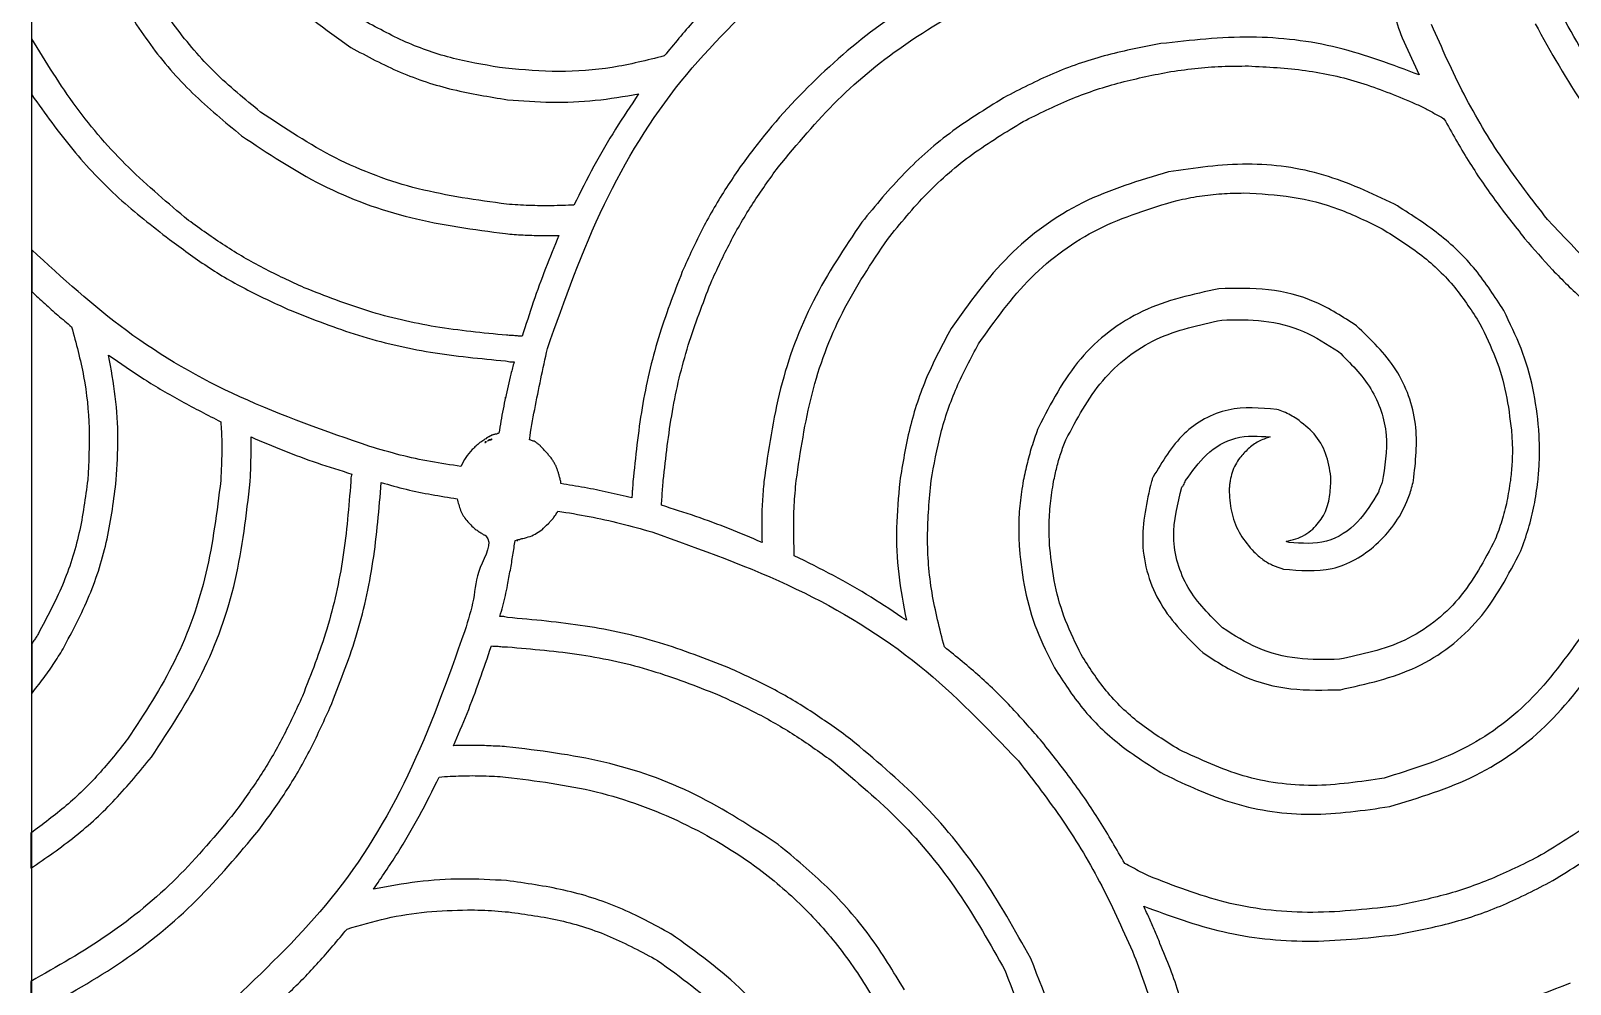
# Model space of a CAD drawing. Extents: x 0 to 371, y 0 to 260.
# Drawn here: x 0 to 42.89, y 180.76 to 207.31 of the extents above; entities that cross this region are included whole.
import ezdxf

# ---------------------------------------------------------------- set-up
doc = ezdxf.new("R2010")
doc.units = 0
doc.layers.add('Layer_1', color=7, linetype='CONTINUOUS')

msp = doc.modelspace()

# ---------------------------------------------------------------- linework, layer by layer
at = {"layer": 'Layer_1', "color": 7}
for points in [[(0.02646, 259.95312), (370.443122, 259.95312), (370.443122, 0.661457), (0.02646, 0.661457)], [(33.921959, 206.334899)], [(33.79897, 202.798679)], [(12.7, 195.870938)], [(12.832292, 195.950519)], [(12.858646, 195.950519)], [(14.684375, 193.939789)], [(13.54646, 193.119168), (13.573331, 193.119168), (13.54646, 193.119168)], [(12.832292, 190.182396)], [(12.303125, 186.57073)], [(12.170316, 182.833491)]]:
    msp.add_lwpolyline(points, close=True, dxfattribs=at)
for points in [[(0.026355, 207.089374), (0.026355, 205.528229)], [(38.205936, 207.115729), (38.681876, 206.083751)], [(0.026355, 201.21583), (0.026355, 200.051561)], [(13.229167, 197.087918), (13.229167, 197.114789)], [(12.805937, 196.029584), (12.779581, 196.029584)], [(12.858646, 196.056456), (12.832292, 196.056456)], [(13.91698, 195.924164), (13.890625, 195.924164)], [(14.2875, 195.659581), (14.207918, 195.738646)], [(14.763956, 194.706668), (14.763956, 194.759894)], [(36.221561, 194.759894), (36.221561, 194.892186)], [(14.2875, 193.463333), (14.367081, 193.542914), (14.419791, 193.595624)], [(14.472502, 193.648334), (14.552083, 193.727916)], [(13.49375, 193.119168), (13.520105, 193.119168)], [(0.026355, 190.235622), (0.026355, 188.859479)], [(0, 184.970311), (0, 183.991043)], [(0, 180.842914), (0, 179.916872)]]:
    msp.add_lwpolyline(points, dxfattribs=at)
for points, knots in [([(6.40271, 205.052289), (5.964186, 205.409718), (5.093581, 206.119325), (4.000645, 207.406825), (3.133374, 208.743905), (2.487956, 210.110022), (2.025246, 211.460081), (1.839178, 212.3917), (1.746147, 212.857497)], [0, 0, 0, 0, 1.694147, 3.363403, 5.041207, 6.462387, 7.886199, 9.309933, 9.309933, 9.309933, 9.309933]), ([(4.550627, 212.910207), (4.792696, 212.093089), (5.275035, 210.464926), (6.815051, 208.34825), (8.209763, 207.354518), (8.916252, 206.851146)], [0, 0, 0, 0, 2.544261, 5.069616, 7.661989, 7.661989, 7.661989, 7.661989]), ([(20.293335, 209.338332), (19.978435, 209.063965), (19.343839, 208.511051), (18.459649, 207.599171), (17.91881, 206.942388), (17.647501, 206.612918)], [0, 0, 0, 0, 1.252638, 2.524357, 3.804463, 3.804463, 3.804463, 3.804463]), ([(37.491251, 209.338332), (37.563225, 209.086991), (37.706105, 208.58803), (37.947873, 207.847964), (38.119709, 207.360392), (38.205936, 207.115729)], [0, 0, 0, 0, 0.784274, 1.556934, 2.335171, 2.335171, 2.335171, 2.335171]), ([(26.24646, 209.047394), (25.459278, 208.609636), (23.89656, 207.740597), (21.850563, 206.021624), (20.372736, 204.390415), (19.367882, 202.959644), (18.699594, 201.819479), (18.334385, 201.013374), (18.150313, 200.607082)], [0, 0, 0, 0, 2.696805, 5.353711, 7.973324, 9.277491, 10.593554, 11.930938, 11.930938, 11.930938, 11.930938]), ([(14.393437, 198.464061), (14.875208, 199.822876), (15.807848, 202.453345), (17.949269, 205.966937), (19.846921, 207.790187), (20.769791, 208.676874)], [0, 0, 0, 0, 4.320331, 8.363529, 12.191412, 12.191412, 12.191412, 12.191412]), ([(2.354895, 208.438646), (2.666195, 207.926095), (3.287664, 206.902853), (4.480951, 205.54054), (5.407551, 204.775549), (5.873543, 204.39083)], [0, 0, 0, 0, 1.796822, 3.58712, 5.398348, 5.398348, 5.398348, 5.398348]), ([(20.822501, 203.517499), (21.355009, 204.157663), (22.428859, 205.448613), (24.410597, 207.05638), (25.896015, 207.887975), (26.643335, 208.306354)], [0, 0, 0, 0, 2.494016, 5.029417, 7.596492, 7.596492, 7.596492, 7.596492]), ([(13.229167, 206.269269), (12.770271, 206.341805), (11.850078, 206.487258), (10.516956, 206.929387), (9.69623, 207.371577), (9.286771, 207.592186)], [0, 0, 0, 0, 1.392508, 2.792299, 4.185934, 4.185934, 4.185934, 4.185934]), ([(47.386771, 202.035936), (46.747282, 202.573061), (45.460887, 203.65354), (43.847366, 205.628963), (43.016096, 207.111142), (42.597916, 207.856769)], [0, 0, 0, 0, 2.50184, 5.032695, 7.594725, 7.594725, 7.594725, 7.594725]), ([(42.253751, 202.062291), (41.828339, 202.613134), (40.974187, 203.719129), (39.888724, 205.537855), (39.315387, 206.832754), (39.026041, 207.486249)], [0, 0, 0, 0, 2.086879, 4.19008, 6.332929, 6.332929, 6.332929, 6.332929]), ([(41.910103, 207.512604), (42.349082, 206.725062), (43.220477, 205.161757), (44.91871, 203.089923), (46.268599, 201.960316), (46.937186, 201.400832)], [0, 0, 0, 0, 2.701851, 5.363294, 7.97507, 7.97507, 7.97507, 7.97507]), ([(4.39198, 202.035936), (3.825114, 202.511264), (2.685687, 203.466699), (1.209386, 205.168181), (0.421949, 206.446946), (0.026355, 207.089374)], [0, 0, 0, 0, 2.217335, 4.456952, 6.718004, 6.718004, 6.718004, 6.718004]), ([(8.916252, 206.851146), (9.369416, 206.607584), (10.276678, 206.11996), (11.754496, 205.639438), (12.772577, 205.477132), (13.281877, 205.395938)], [0, 0, 0, 0, 1.541296, 3.085767, 4.63181, 4.63181, 4.63181, 4.63181]), ([(31.485416, 206.957082), (30.987056, 206.861974), (29.992797, 206.672228), (28.548267, 206.190174), (27.648889, 205.731249), (27.199373, 205.501874)], [0, 0, 0, 0, 1.521205, 3.0349, 4.547437, 4.547437, 4.547437, 4.547437]), ([(38.681876, 206.083751), (37.935658, 206.366495), (36.428124, 206.937703), (33.966386, 207.2316), (32.321516, 207.049596), (31.485416, 206.957082)], [0, 0, 0, 0, 2.38824, 4.824799, 7.343695, 7.343695, 7.343695, 7.343695]), ([(17.647501, 206.612918), (17.166407, 206.492921), (16.204508, 206.253001), (14.712715, 206.142413), (13.72415, 206.226943), (13.229167, 206.269269)], [0, 0, 0, 0, 1.485753, 2.970611, 4.459685, 4.459685, 4.459685, 4.459685]), ([(31.670418, 206.163332), (31.922665, 206.200138), (32.423398, 206.273199), (33.175571, 206.330974), (33.674326, 206.333597), (33.921959, 206.334899)], [0, 0, 0, 0, 0.764628, 1.517857, 2.260617, 2.260617, 2.260617, 2.260617]), ([(33.921959, 206.334899), (34.455537, 206.307024), (35.51156, 206.251857), (37.058056, 205.912544), (38.019235, 205.514615), (38.496875, 205.316872)], [0, 0, 0, 0, 1.601448, 3.169478, 4.718378, 4.718378, 4.718378, 4.718378]), ([(27.648958, 204.787705), (28.076343, 205.00081), (28.92702, 205.424978), (30.279701, 205.883129), (31.206856, 206.069933), (31.670418, 206.163332)], [0, 0, 0, 0, 1.431634, 2.849563, 4.267399, 4.267399, 4.267399, 4.267399]), ([(0.026355, 205.528229), (0.395499, 205.013149), (1.127815, 203.991323), (2.412256, 202.631203), (3.384018, 201.877919), (3.862813, 201.506769)], [0, 0, 0, 0, 1.900059, 3.769371, 5.584951, 5.584951, 5.584951, 5.584951]), ([(13.281877, 205.395938), (13.689207, 205.364202), (14.503587, 205.300753), (15.729155, 205.353132), (16.532598, 205.487544), (16.933333, 205.554584)], [0, 0, 0, 0, 1.225052, 2.449256, 3.667467, 3.667467, 3.667467, 3.667467]), ([(16.933333, 205.554584), (16.715622, 205.230487), (16.275866, 204.575843), (15.672929, 203.543161), (15.314798, 202.822875), (15.13396, 202.459166)], [0, 0, 0, 0, 1.171139, 2.365585, 3.583923, 3.583923, 3.583923, 3.583923]), ([(27.199373, 205.501874), (26.686777, 205.19053), (25.663398, 204.568942), (24.300923, 203.375473), (23.535806, 202.448745), (23.151041, 201.982709)], [0, 0, 0, 0, 1.797007, 3.587655, 5.399073, 5.399073, 5.399073, 5.399073]), ([(13.255521, 202.485521), (12.429928, 202.599079), (10.790388, 202.824594), (8.447799, 203.689312), (7.083193, 204.598772), (6.40271, 205.052289)], [0, 0, 0, 0, 2.496057, 4.956901, 7.404649, 7.404649, 7.404649, 7.404649]), ([(38.496875, 205.316872), (38.598521, 205.271543), (38.798621, 205.182308), (39.085909, 205.024313), (39.275175, 204.919432), (39.370206, 204.866771)], [0, 0, 0, 0, 0.333736, 0.656986, 0.982968, 0.982968, 0.982968, 0.982968]), ([(23.86521, 201.506769), (24.223128, 201.944534), (24.93374, 202.813675), (26.214871, 203.91862), (27.170132, 204.497527), (27.648958, 204.787705)], [0, 0, 0, 0, 1.694336, 3.363942, 5.041931, 5.041931, 5.041931, 5.041931]), ([(39.370206, 204.866771), (39.590421, 204.475412), (40.030175, 203.693893), (40.787156, 202.582972), (41.342165, 201.882648), (41.619164, 201.533124)], [0, 0, 0, 0, 1.34675, 2.689374, 4.027112, 4.027112, 4.027112, 4.027112]), ([(5.873543, 204.39083), (6.602026, 203.905377), (8.064567, 202.930753), (10.581405, 202.014813), (12.34221, 201.782458), (13.229167, 201.665416)], [0, 0, 0, 0, 2.620006, 5.260071, 7.939734, 7.939734, 7.939734, 7.939734]), ([(18.944063, 200.289789), (19.119947, 200.671684), (19.469841, 201.431404), (20.099024, 202.511691), (20.582212, 203.183439), (20.822501, 203.517499)], [0, 0, 0, 0, 1.260923, 2.508409, 3.742495, 3.742495, 3.742495, 3.742495]), ([(31.697289, 203.385207), (30.880172, 203.143138), (29.252008, 202.660799), (27.135333, 201.120783), (26.141601, 199.726071), (25.638228, 199.019582)], [0, 0, 0, 0, 2.544261, 5.069616, 7.661989, 7.661989, 7.661989, 7.661989]), ([(37.994063, 202.485521), (37.350188, 202.789282), (36.054539, 203.40053), (33.869907, 203.70202), (32.427401, 203.491673), (31.697289, 203.385207)], [0, 0, 0, 0, 2.12763, 4.281365, 6.488666, 6.488666, 6.488666, 6.488666]), ([(15.13396, 202.459166), (14.924627, 202.452151), (14.50799, 202.43819), (13.881055, 202.443155), (13.464799, 202.471347), (13.255521, 202.485521)], [0, 0, 0, 0, 0.628335, 1.250584, 1.879741, 1.879741, 1.879741, 1.879741]), ([(26.405623, 198.596352), (26.86266, 199.238565), (27.767369, 200.509833), (29.699407, 201.915486), (31.186968, 202.365276), (31.935002, 202.591457)], [0, 0, 0, 0, 2.355363, 4.662467, 6.996104, 6.996104, 6.996104, 6.996104]), ([(31.935002, 202.591457), (32.141604, 202.633447), (32.552773, 202.717013), (33.176453, 202.786241), (33.592066, 202.794545), (33.79897, 202.798679)], [0, 0, 0, 0, 0.632289, 1.258347, 1.878993, 1.878993, 1.878993, 1.878993]), ([(33.79897, 202.798679), (34.248808, 202.775189), (35.144096, 202.728438), (36.453344, 202.390668), (37.25178, 201.995168), (37.650414, 201.797707)], [0, 0, 0, 0, 1.349385, 2.685609, 4.017932, 4.017932, 4.017932, 4.017932]), ([(41.036771, 199.522394), (40.787982, 199.910739), (40.281538, 200.701264), (39.238306, 201.705201), (38.414067, 202.222117), (37.994063, 202.485521)], [0, 0, 0, 0, 1.380369, 2.809918, 4.295238, 4.295238, 4.295238, 4.295238]), ([(7.620207, 200.157497), (7.238271, 200.333387), (6.47844, 200.683305), (5.397942, 201.312422), (4.726082, 201.795641), (4.39198, 202.035936)], [0, 0, 0, 0, 1.261043, 2.508744, 3.74294, 3.74294, 3.74294, 3.74294]), ([(52.44021, 195.685936), (51.080049, 196.167866), (48.448573, 197.100247), (44.935074, 199.233611), (43.129397, 201.138523), (42.253751, 202.062291)], [0, 0, 0, 0, 4.324913, 8.367322, 12.173336, 12.173336, 12.173336, 12.173336]), ([(13.229167, 201.665416), (13.390415, 201.651174), (13.716399, 201.622382), (14.210972, 201.613097), (14.543508, 201.612836), (14.71073, 201.612705)], [0, 0, 0, 0, 0.485489, 0.981475, 1.48318, 1.48318, 1.48318, 1.48318]), ([(14.71073, 201.612705), (14.586009, 201.307193), (14.335856, 200.694423), (13.991348, 199.76072), (13.793049, 199.126068), (13.693738, 198.808225)], [0, 0, 0, 0, 0.989956, 1.985568, 2.984429, 2.984429, 2.984429, 2.984429]), ([(23.151041, 201.982709), (22.672317, 201.269254), (21.709141, 199.833807), (20.797107, 197.362827), (20.550004, 195.631396), (20.425626, 194.759894)], [0, 0, 0, 0, 2.571406, 5.173574, 7.810763, 7.810763, 7.810763, 7.810763]), ([(37.650414, 201.797707), (38.028208, 201.562337), (38.768569, 201.101083), (39.703931, 200.204808), (40.154586, 199.498043), (40.375313, 199.151874)], [0, 0, 0, 0, 1.333601, 2.613455, 3.8421, 3.8421, 3.8421, 3.8421]), ([(9.445418, 195.738646), (8.221888, 196.161267), (5.844715, 196.982368), (2.632584, 198.824939), (0.879288, 200.43337), (0.026355, 201.21583)], [0, 0, 0, 0, 3.879343, 7.537097, 11.002167, 11.002167, 11.002167, 11.002167]), ([(3.862813, 201.506769), (4.207823, 201.250303), (4.903511, 200.733157), (6.040409, 200.071653), (6.843928, 199.706691), (7.249687, 199.522394)], [0, 0, 0, 0, 1.288998, 2.599178, 3.935701, 3.935701, 3.935701, 3.935701]), ([(21.325313, 194.786249), (21.44445, 195.596124), (21.681077, 197.204674), (22.525659, 199.504295), (23.420121, 200.841412), (23.86521, 201.506769)], [0, 0, 0, 0, 2.452598, 4.871277, 7.266897, 7.266897, 7.266897, 7.266897]), ([(41.619164, 201.533124), (41.873681, 201.23792), (42.385905, 200.643813), (43.237952, 199.815036), (43.849954, 199.304033), (44.159061, 199.045938)], [0, 0, 0, 0, 1.168937, 2.352526, 3.560394, 3.560394, 3.560394, 3.560394]), ([(18.150313, 200.607082), (17.91474, 199.998854), (17.437029, 198.765445), (16.987612, 196.79741), (16.846327, 195.445428), (16.774687, 194.759894)], [0, 0, 0, 0, 1.954953, 3.964392, 6.031377, 6.031377, 6.031377, 6.031377]), ([(0.026355, 200.051561), (0.147599, 199.939182), (0.388181, 199.716191), (0.755654, 199.386008), (1.009684, 199.177529), (1.137915, 199.072293)], [0, 0, 0, 0, 0.495959, 0.984121, 1.481716, 1.481716, 1.481716, 1.481716]), ([(13.255521, 198.83458), (12.594137, 198.899228), (11.28837, 199.026863), (9.391619, 199.46436), (8.20433, 199.928935), (7.620207, 200.157497)], [0, 0, 0, 0, 1.992577, 3.933933, 5.813997, 5.813997, 5.813997, 5.813997]), ([(17.621146, 194.786249), (17.692863, 195.430371), (17.834577, 196.70317), (18.273247, 198.553217), (18.722655, 199.716621), (18.944063, 200.289789)], [0, 0, 0, 0, 1.943386, 3.84017, 5.682105, 5.682105, 5.682105, 5.682105]), ([(33.099271, 200.130626), (32.375028, 199.974183), (30.934478, 199.663011), (29.102994, 198.259915), (28.419208, 196.938452), (28.072188, 196.267813)], [0, 0, 0, 0, 2.205182, 4.386198, 6.633616, 6.633616, 6.633616, 6.633616]), ([(36.93573, 199.099164), (36.56197, 199.341168), (35.810093, 199.827999), (34.472321, 200.169578), (33.561174, 200.14373), (33.099271, 200.130626)], [0, 0, 0, 0, 1.329544, 2.674592, 4.057536, 4.057536, 4.057536, 4.057536]), ([(7.249687, 199.522394), (7.870974, 199.277921), (9.13275, 198.78142), (11.146128, 198.318395), (12.530103, 198.186512), (13.229167, 198.119896)], [0, 0, 0, 0, 2.001114, 4.064071, 6.169654, 6.169654, 6.169654, 6.169654]), ([(42.016039, 196.215102), (41.972283, 196.598969), (41.884949, 197.365138), (41.54754, 198.480609), (41.207506, 199.174156), (41.036771, 199.522394)], [0, 0, 0, 0, 1.157468, 2.310219, 3.472746, 3.472746, 3.472746, 3.472746]), ([(1.137915, 199.072293), (1.261433, 198.612741), (1.509799, 197.688693), (1.661501, 196.252521), (1.612158, 195.292393), (1.5875, 194.812604)], [0, 0, 0, 0, 1.42627, 2.867884, 4.307844, 4.307844, 4.307844, 4.307844]), ([(25.638228, 199.019582), (25.401833, 198.577128), (24.928741, 197.691654), (24.451739, 196.252064), (24.290306, 195.258165), (24.209375, 194.759894)], [0, 0, 0, 0, 1.503159, 3.008232, 4.52133, 4.52133, 4.52133, 4.52133]), ([(28.839583, 195.924164), (29.142552, 196.500257), (29.740463, 197.637178), (31.310921, 198.859664), (32.55534, 199.12491), (33.178853, 199.257811)], [0, 0, 0, 0, 1.939308, 3.827231, 5.723082, 5.723082, 5.723082, 5.723082]), ([(33.178853, 199.257811), (33.570714, 199.267244), (34.343374, 199.285843), (35.476512, 198.996708), (36.115477, 198.587684), (36.432918, 198.384479)], [0, 0, 0, 0, 1.173205, 2.313288, 3.43889, 3.43889, 3.43889, 3.43889]), ([(38.52323, 194.786249), (38.581549, 195.313349), (38.699307, 196.377675), (38.123776, 197.962436), (37.334451, 198.717666), (36.93573, 199.099164)], [0, 0, 0, 0, 1.577662, 3.185635, 4.827022, 4.827022, 4.827022, 4.827022]), ([(40.375313, 199.151874), (40.528531, 198.838936), (40.833398, 198.216261), (41.127057, 197.215124), (41.208134, 196.530712), (41.248644, 196.188747)], [0, 0, 0, 0, 1.044139, 2.077595, 3.109594, 3.109594, 3.109594, 3.109594]), ([(13.693738, 198.808225), (13.648005, 198.810245), (13.552875, 198.814448), (13.407255, 198.830129), (13.306672, 198.83308), (13.255521, 198.83458)], [0, 0, 0, 0, 0.137306, 0.285615, 0.439075, 0.439075, 0.439075, 0.439075]), ([(25.082706, 194.786249), (25.162368, 195.227804), (25.322355, 196.114604), (25.765145, 197.40024), (26.192189, 198.197757), (26.405623, 198.596352)], [0, 0, 0, 0, 1.344943, 2.701122, 4.056191, 4.056191, 4.056191, 4.056191]), ([(2.38125, 194.812604), (2.404149, 195.196254), (2.450209, 195.967922), (2.375475, 197.13057), (2.238089, 197.895814), (2.169377, 198.278543)], [0, 0, 0, 0, 1.152281, 2.317682, 3.483737, 3.483737, 3.483737, 3.483737]), ([(2.169377, 198.278543), (2.495305, 198.053575), (3.15395, 197.598954), (4.201075, 196.987759), (4.926059, 196.614628), (5.291667, 196.426459)], [0, 0, 0, 0, 1.187757, 2.400253, 3.633774, 3.633774, 3.633774, 3.633774]), ([(13.890625, 195.924164), (13.938194, 196.206705), (14.033571, 196.773214), (14.208859, 197.618553), (14.331853, 198.181961), (14.393437, 198.464061)], [0, 0, 0, 0, 0.859478, 1.723299, 2.589548, 2.589548, 2.589548, 2.589548]), ([(36.432918, 198.384479), (36.761431, 198.059727), (37.414216, 197.414416), (37.869036, 196.06613), (37.722754, 195.174482), (37.650414, 194.733539)], [0, 0, 0, 0, 1.374335, 2.730929, 4.058141, 4.058141, 4.058141, 4.058141]), ([(13.229167, 198.119896), (13.255474, 198.112789), (13.307498, 198.098734), (13.387933, 198.093688), (13.440942, 198.09359), (13.467395, 198.093541)], [0, 0, 0, 0, 0.081549, 0.161266, 0.240673, 0.240673, 0.240673, 0.240673]), ([(13.467395, 198.093541), (13.435643, 197.981493), (13.373037, 197.760567), (13.302955, 197.423042), (13.253899, 197.200244), (13.229167, 197.087918)], [0, 0, 0, 0, 0.349259, 0.688642, 1.033718, 1.033718, 1.033718, 1.033718]), ([(13.229167, 197.114789), (13.204557, 197.002562), (13.155908, 196.780713), (13.096652, 196.444916), (13.061743, 196.221607), (13.044165, 196.109166)], [0, 0, 0, 0, 0.344647, 0.681297, 1.022721, 1.022721, 1.022721, 1.022721]), ([(34.713127, 196.770624), (34.255123, 196.810769), (33.327894, 196.892044), (32.014134, 196.153162), (31.525346, 195.32092), (31.273543, 194.892186)], [0, 0, 0, 0, 1.356337, 2.745907, 4.222353, 4.222353, 4.222353, 4.222353]), ([(35.269164, 196.506041), (35.211886, 196.541635), (35.094486, 196.614591), (34.908782, 196.705081), (34.777377, 196.749101), (34.713127, 196.770624)], [0, 0, 0, 0, 0.202266, 0.414576, 0.617704, 0.617704, 0.617704, 0.617704]), ([(36.221561, 194.892186), (36.18615, 195.111867), (36.116829, 195.541926), (35.780735, 196.118374), (35.439893, 196.376663), (35.269164, 196.506041)], [0, 0, 0, 0, 0.664176, 1.300224, 1.938571, 1.938571, 1.938571, 1.938571]), ([(5.291667, 196.426459), (5.304235, 196.243633), (5.329218, 195.880204), (5.317441, 195.332655), (5.300291, 194.969094), (5.291667, 194.786249)], [0, 0, 0, 0, 0.549499, 1.092317, 1.641533, 1.641533, 1.641533, 1.641533]), ([(6.111771, 194.759894), (6.118894, 194.894749), (6.133339, 195.168236), (6.137924, 195.582898), (6.138059, 195.862467), (6.138127, 196.003229)], [0, 0, 0, 0, 0.405088, 0.821518, 1.243819, 1.243819, 1.243819, 1.243819]), ([(6.138127, 196.003229), (6.440258, 195.874286), (7.047308, 195.61521), (7.983133, 195.270016), (8.621406, 195.071375), (8.943123, 194.971251)], [0, 0, 0, 0, 0.985399, 1.979893, 2.990599, 2.990599, 2.990599, 2.990599]), ([(12.779581, 196.029584), (12.778286, 196.02266), (12.776038, 196.010635), (12.762144, 196.004081), (12.748279, 196.002969), (12.731937, 195.999182), (12.72159, 195.979883), (12.695258, 195.982022), (12.697483, 195.957127), (12.682895, 195.951417), (12.655257, 195.949223), (12.620027, 195.914181), (12.569455, 195.878101), (12.532835, 195.855561), (12.514998, 195.844582)], [0, 0, 0, 0, 0.019854, 0.034475, 0.041507, 0.062212, 0.080827, 0.101532, 0.12134, 0.135741, 0.14264, 0.205164, 0.271007, 0.33353, 0.33353, 0.33353, 0.33353]), ([(12.832292, 196.056456), (12.831034, 196.049506), (12.828859, 196.037494), (12.815275, 196.030686), (12.808215, 196.029853), (12.805937, 196.029584)], [0, 0, 0, 0, 0.019933, 0.034454, 0.041372, 0.041372, 0.041372, 0.041372]), ([(13.044165, 196.109166), (13.035134, 196.107412), (13.016394, 196.103773), (12.99233, 196.088351), (12.958703, 196.080797), (12.921878, 196.079855), (12.888859, 196.062665), (12.86791, 196.05836), (12.858646, 196.056456)], [0, 0, 0, 0, 0.027378, 0.056812, 0.08419, 0.129809, 0.165508, 0.19381, 0.19381, 0.19381, 0.19381]), ([(28.072188, 196.267813), (28.013865, 196.107163), (27.896949, 195.785118), (27.76033, 195.288946), (27.68608, 194.953805), (27.648958, 194.786249)], [0, 0, 0, 0, 0.512559, 1.027502, 1.54235, 1.54235, 1.54235, 1.54235]), ([(32.17323, 194.786249), (32.351997, 195.040359), (32.710153, 195.549461), (33.560669, 196.070415), (34.202824, 196.02582), (34.528125, 196.003229)], [0, 0, 0, 0, 0.929904, 1.863034, 2.821039, 2.821039, 2.821039, 2.821039]), ([(34.528125, 196.003229), (34.416996, 195.966436), (34.194657, 195.892821), (33.910951, 195.68145), (33.757766, 195.507681), (33.681664, 195.421352)], [0, 0, 0, 0, 0.349322, 0.698905, 1.04404, 1.04404, 1.04404, 1.04404]), ([(41.248644, 196.188747), (41.261128, 196.030408), (41.285926, 195.715895), (41.269967, 195.246755), (41.238067, 194.938641), (41.222289, 194.786249)], [0, 0, 0, 0, 0.476174, 0.945835, 1.405453, 1.405453, 1.405453, 1.405453]), ([(41.989168, 194.759894), (42.003385, 194.918848), (42.031954, 195.238267), (42.03678, 195.724379), (42.023009, 196.050197), (42.016039, 196.215102)], [0, 0, 0, 0, 0.478613, 0.961775, 1.45692, 1.45692, 1.45692, 1.45692]), ([(11.985831, 195.183124), (11.703001, 195.223797), (11.134096, 195.305608), (10.285408, 195.491778), (9.726773, 195.655957), (9.445418, 195.738646)], [0, 0, 0, 0, 0.857041, 1.723912, 2.603524, 2.603524, 2.603524, 2.603524]), ([(12.514998, 195.844582), (12.439858, 195.781794), (12.292534, 195.658687), (12.107226, 195.437608), (12.026224, 195.2678), (11.985831, 195.183124)], [0, 0, 0, 0, 0.293617, 0.575684, 0.856236, 0.856236, 0.856236, 0.856236]), ([(12.7, 195.870938), (12.692811, 195.869328), (12.679159, 195.866271), (12.669447, 195.850574), (12.639915, 195.837009), (12.654211, 195.868118), (12.676135, 195.870398), (12.691512, 195.870746), (12.7, 195.870938)], [0, 0, 0, 0, 0.020705, 0.03932, 0.060025, 0.080182, 0.100836, 0.126279, 0.126279, 0.126279, 0.126279]), ([(12.832292, 195.950519), (12.830623, 195.943503), (12.827243, 195.929296), (12.803263, 195.922587), (12.782824, 195.92937), (12.768384, 195.913346), (12.755798, 195.903367), (12.712472, 195.894356), (12.749484, 195.902275), (12.758298, 195.919275), (12.779302, 195.925757), (12.798041, 195.922863), (12.816726, 195.933569), (12.826222, 195.94391), (12.832292, 195.950519)], [0, 0, 0, 0, 0.020157, 0.040811, 0.066253, 0.076801, 0.10041, 0.126901, 0.147777, 0.166744, 0.18762, 0.207188, 0.222415, 0.249391, 0.249391, 0.249391, 0.249391]), ([(12.858646, 195.950519), (12.852032, 195.943847), (12.841685, 195.933409), (12.827603, 195.923232), (12.797976, 195.923693), (12.820001, 195.925397), (12.836137, 195.932358), (12.850171, 195.943681), (12.858646, 195.950519)], [0, 0, 0, 0, 0.026975, 0.042203, 0.061771, 0.069615, 0.090269, 0.121766, 0.121766, 0.121766, 0.121766]), ([(14.207918, 195.738646), (14.206118, 195.745833), (14.202283, 195.761146), (14.17716, 195.772742), (14.152803, 195.794166), (14.121314, 195.820295), (14.082728, 195.841878), (14.047757, 195.876742), (13.999737, 195.890566), (13.952896, 195.900966), (13.928146, 195.916951), (13.91698, 195.924164)], [0, 0, 0, 0, 0.021163, 0.045091, 0.077242, 0.119759, 0.167009, 0.209525, 0.265065, 0.313165, 0.352708, 0.352708, 0.352708, 0.352708]), ([(14.499373, 195.421352), (14.474804, 195.447487), (14.426542, 195.498827), (14.360331, 195.582106), (14.312069, 195.633445), (14.2875, 195.659581)], [0, 0, 0, 0, 0.107568, 0.211308, 0.318876, 0.318876, 0.318876, 0.318876]), ([(28.495418, 194.759894), (28.52374, 194.892183), (28.580397, 195.156824), (28.690805, 195.547519), (28.79007, 195.798816), (28.839583, 195.924164)], [0, 0, 0, 0, 0.405852, 0.811897, 1.216005, 1.216005, 1.216005, 1.216005]), ([(14.763956, 194.759894), (14.755192, 194.794855), (14.738125, 194.862933), (14.712485, 194.960175), (14.685627, 195.048764), (14.657237, 195.131047), (14.625303, 195.212497), (14.583961, 195.277539), (14.553903, 195.334267), (14.523986, 195.376189), (14.507846, 195.405805), (14.499373, 195.421352)], [0, 0, 0, 0, 0.108127, 0.210554, 0.301684, 0.385701, 0.471851, 0.563169, 0.616245, 0.66427, 0.717346, 0.717346, 0.717346, 0.717346]), ([(33.681664, 195.421352), (33.639405, 195.357777), (33.55453, 195.23009), (33.458389, 195.016893), (33.43093, 194.863573), (33.417081, 194.786249)], [0, 0, 0, 0, 0.228959, 0.459846, 0.694772, 0.694772, 0.694772, 0.694772]), ([(1.5875, 194.812604), (1.520581, 194.312021), (1.386765, 193.311023), (0.921569, 191.861268), (0.448206, 190.971026), (0.211873, 190.526561)], [0, 0, 0, 0, 1.513325, 3.026145, 4.534517, 4.534517, 4.534517, 4.534517]), ([(0.899687, 190.103331), (1.158886, 190.591385), (1.677264, 191.567456), (2.176145, 193.162274), (2.312767, 194.261569), (2.38125, 194.812604)], [0, 0, 0, 0, 1.655627, 3.311125, 4.974999, 4.974999, 4.974999, 4.974999]), ([(5.291667, 194.786249), (5.184716, 193.921534), (4.972051, 192.202109), (4.107784, 189.737019), (3.166629, 188.303001), (2.698543, 187.589789)], [0, 0, 0, 0, 2.610159, 5.190122, 7.742905, 7.742905, 7.742905, 7.742905]), ([(3.360002, 187.086977), (3.861401, 187.845923), (4.86919, 189.371366), (5.798766, 191.999259), (6.006984, 193.835693), (6.111771, 194.759894)], [0, 0, 0, 0, 2.722229, 5.471544, 8.256933, 8.256933, 8.256933, 8.256933]), ([(8.916252, 194.759894), (8.858778, 194.057047), (8.745505, 192.671838), (8.302239, 190.656467), (7.809633, 189.399558), (7.56698, 188.780414)], [0, 0, 0, 0, 2.114445, 4.167261, 6.160141, 6.160141, 6.160141, 6.160141]), ([(8.334375, 188.462604), (8.593043, 189.112319), (9.118474, 190.432077), (9.585688, 192.547167), (9.703626, 193.999548), (9.763228, 194.733539)], [0, 0, 0, 0, 2.09557, 4.256707, 6.46477, 6.46477, 6.46477, 6.46477]), ([(8.943123, 194.971251), (8.936023, 194.94728), (8.922577, 194.901887), (8.916213, 194.830454), (8.916238, 194.784034), (8.916252, 194.759894)], [0, 0, 0, 0, 0.074817, 0.141677, 0.21412, 0.21412, 0.21412, 0.21412]), ([(9.763228, 194.733539), (9.994393, 194.668094), (10.457345, 194.537027), (11.165841, 194.395005), (11.641831, 194.320634), (11.879895, 194.283438)], [0, 0, 0, 0, 0.720513, 1.442967, 2.165843, 2.165843, 2.165843, 2.165843]), ([(16.774687, 194.759894), (16.77312, 194.70919), (16.770043, 194.609587), (16.752975, 194.460099), (16.749898, 194.360497), (16.748331, 194.309793)], [0, 0, 0, 0, 0.152124, 0.298834, 0.450958, 0.450958, 0.450958, 0.450958]), ([(17.568437, 194.099986), (17.57554, 194.176831), (17.589556, 194.328455), (17.599936, 194.557732), (17.614011, 194.709379), (17.621146, 194.786249)], [0, 0, 0, 0, 0.231487, 0.456756, 0.688327, 0.688327, 0.688327, 0.688327]), ([(20.425626, 194.759894), (20.409806, 194.574462), (20.378035, 194.202078), (20.356811, 193.636879), (20.367512, 193.257874), (20.372916, 193.066458)], [0, 0, 0, 0, 0.558295, 1.121167, 1.695522, 1.695522, 1.695522, 1.695522]), ([(21.272603, 192.695938), (21.265656, 192.931408), (21.251879, 193.398424), (21.261305, 194.096591), (21.304016, 194.55679), (21.325313, 194.786249)], [0, 0, 0, 0, 0.706737, 1.401697, 2.092798, 2.092798, 2.092798, 2.092798]), ([(24.209375, 194.759894), (24.170652, 194.33249), (24.092901, 193.474312), (24.15119, 192.174928), (24.313223, 191.323508), (24.394376, 190.897081)], [0, 0, 0, 0, 1.286655, 2.583458, 3.884635, 3.884635, 3.884635, 3.884635]), ([(25.45271, 190.156041), (25.323964, 190.657141), (25.065824, 191.661865), (24.939752, 193.226269), (25.034956, 194.265171), (25.082706, 194.786249)], [0, 0, 0, 0, 1.550432, 3.108675, 4.676708, 4.676708, 4.676708, 4.676708]), ([(27.648958, 194.786249), (27.617266, 194.57892), (27.553233, 194.160027), (27.511044, 193.52248), (27.532367, 193.095035), (27.543021, 192.881456)], [0, 0, 0, 0, 0.629129, 1.27111, 1.912235, 1.912235, 1.912235, 1.912235]), ([(28.389998, 192.907811), (28.379186, 193.116839), (28.357748, 193.531286), (28.400513, 194.151247), (28.463801, 194.557128), (28.495418, 194.759894)], [0, 0, 0, 0, 0.62747, 1.244106, 1.859682, 1.859682, 1.859682, 1.859682]), ([(31.220833, 194.759894), (31.089416, 194.190297), (30.82502, 193.044337), (31.364084, 191.258489), (32.217717, 190.421129), (32.649686, 189.997394)], [0, 0, 0, 0, 1.73369, 3.487973, 5.285129, 5.285129, 5.285129, 5.285129]), ([(31.273543, 194.892186), (31.266307, 194.881056), (31.250267, 194.856384), (31.241424, 194.808777), (31.228019, 194.776953), (31.220833, 194.759894)], [0, 0, 0, 0, 0.039476, 0.087505, 0.142997, 0.142997, 0.142997, 0.142997]), ([(32.067293, 194.601247), (32.083268, 194.620558), (32.114943, 194.65885), (32.144655, 194.724256), (32.164068, 194.766373), (32.17323, 194.786249)], [0, 0, 0, 0, 0.074841, 0.148401, 0.214136, 0.214136, 0.214136, 0.214136]), ([(33.417081, 194.786249), (33.409923, 194.75111), (33.395704, 194.681307), (33.390657, 194.574766), (33.387609, 194.29973), (33.44505, 193.853952), (33.66858, 193.267709), (33.942115, 192.956893), (34.078539, 192.801874)], [0, 0, 0, 0, 0.107425, 0.213394, 0.319179, 0.932816, 1.551138, 2.166364, 2.166364, 2.166364, 2.166364]), ([(34.898644, 192.325418), (35.358709, 192.284465), (36.290151, 192.201554), (37.57142, 192.954103), (38.186874, 193.806114), (38.412125, 194.390249), (38.471818, 194.585188), (38.505825, 194.718181), (38.52323, 194.786249)], [0, 0, 0, 0, 1.356338, 2.746027, 4.222582, 4.421971, 4.623001, 4.833768, 4.833768, 4.833768, 4.833768]), ([(35.71875, 193.436977), (35.826808, 193.556985), (36.044687, 193.798957), (36.193805, 194.274038), (36.212316, 194.598056), (36.221561, 194.759894)], [0, 0, 0, 0, 0.479683, 0.967182, 1.45365, 1.45365, 1.45365, 1.45365]), ([(37.650414, 194.733539), (37.639612, 194.704667), (37.617113, 194.644528), (37.577779, 194.557967), (37.555279, 194.497828), (37.544478, 194.468956)], [0, 0, 0, 0, 0.092457, 0.192584, 0.28504, 0.28504, 0.28504, 0.28504]), ([(41.222289, 194.786249), (41.192412, 194.595019), (41.133404, 194.217332), (40.997068, 193.666357), (40.864149, 193.317986), (40.798543, 193.146039)], [0, 0, 0, 0, 0.580579, 1.146664, 1.698382, 1.698382, 1.698382, 1.698382]), ([(41.513228, 192.828229), (41.587448, 193.035143), (41.736767, 193.451422), (41.893904, 194.098895), (41.957397, 194.53945), (41.989168, 194.759894)], [0, 0, 0, 0, 0.659156, 1.326126, 1.994103, 1.994103, 1.994103, 1.994103]), ([(16.748331, 194.309793), (16.528095, 194.360894), (16.088818, 194.462818), (15.427086, 194.595249), (14.984645, 194.669588), (14.763956, 194.706668)], [0, 0, 0, 0, 0.678238, 1.352795, 2.024117, 2.024117, 2.024117, 2.024117]), ([(33.205208, 190.685208), (32.850558, 191.035223), (32.147537, 191.729058), (31.714918, 193.20369), (31.951062, 194.140262), (32.067293, 194.601247)], [0, 0, 0, 0, 1.480055, 2.933911, 4.343136, 4.343136, 4.343136, 4.343136]), ([(37.544478, 194.468956), (37.37237, 194.177902), (37.026211, 193.592507), (36.11298, 192.983374), (35.411095, 193.038613), (35.057291, 193.066458)], [0, 0, 0, 0, 1.011101, 2.033623, 3.072952, 3.072952, 3.072952, 3.072952]), ([(11.879895, 194.283438), (11.905831, 194.17297), (11.957164, 193.954329), (12.135534, 193.662521), (12.300085, 193.512369), (12.382706, 193.436977)], [0, 0, 0, 0, 0.338897, 0.670753, 1.005416, 1.005416, 1.005416, 1.005416]), ([(14.578438, 193.780626), (14.594106, 193.797816), (14.623893, 193.830497), (14.65715, 193.885542), (14.67545, 193.922006), (14.684375, 193.939789)], [0, 0, 0, 0, 0.069612, 0.132339, 0.192054, 0.192054, 0.192054, 0.192054]), ([(14.684375, 193.939789), (14.975876, 193.891996), (15.561499, 193.795981), (16.436721, 193.604787), (17.013608, 193.440202), (17.303853, 193.357396)], [0, 0, 0, 0, 0.886111, 1.780192, 2.685512, 2.685512, 2.685512, 2.685512]), ([(20.372916, 193.066458), (20.070088, 193.193588), (19.461163, 193.449221), (18.527828, 193.800774), (17.889646, 193.999808), (17.568437, 194.099986)], [0, 0, 0, 0, 0.985287, 1.981205, 2.990437, 2.990437, 2.990437, 2.990437]), ([(12.382706, 193.436977), (12.400678, 193.426364), (12.437574, 193.404574), (12.486027, 193.362737), (12.534552, 193.338747), (12.565658, 193.310127), (12.596415, 193.299915), (12.616642, 193.275303), (12.646158, 193.274182), (12.662519, 193.261331), (12.894555, 193.057116), (12.404416, 192.321154), (12.371151, 191.492682), (12.184737, 190.9019), (12.091252, 190.605626)], [0, 0, 0, 0, 0.062524, 0.128366, 0.19089, 0.22372, 0.253345, 0.286176, 0.312667, 0.336276, 0.346823, 1.239668, 2.146146, 3.058058, 3.058058, 3.058058, 3.058058]), ([(13.705623, 193.172394), (13.773767, 193.191565), (13.907474, 193.229182), (14.09729, 193.314997), (14.206588, 193.396363), (14.261145, 193.436977)], [0, 0, 0, 0, 0.212296, 0.416551, 0.620123, 0.620123, 0.620123, 0.620123]), ([(14.261145, 193.436977), (14.262395, 193.4439), (14.264554, 193.455857), (14.278196, 193.462422), (14.285224, 193.46311), (14.2875, 193.463333)], [0, 0, 0, 0, 0.019808, 0.034209, 0.041108, 0.041108, 0.041108, 0.041108]), ([(14.419791, 193.595624), (14.426942, 193.597425), (14.442176, 193.601262), (14.453468, 193.626404), (14.465559, 193.640335), (14.472502, 193.648334)], [0, 0, 0, 0, 0.021039, 0.044824, 0.076893, 0.076893, 0.076893, 0.076893]), ([(14.552083, 193.727916), (14.553524, 193.734936), (14.556259, 193.748269), (14.574262, 193.760273), (14.576998, 193.773606), (14.578438, 193.780626)], [0, 0, 0, 0, 0.020705, 0.03932, 0.060025, 0.060025, 0.060025, 0.060025]), ([(34.97771, 193.092813), (35.065975, 193.114125), (35.243442, 193.156976), (35.498096, 193.268221), (35.644953, 193.380537), (35.71875, 193.436977)], [0, 0, 0, 0, 0.272258, 0.547403, 0.825325, 0.825325, 0.825325, 0.825325]), ([(13.07052, 191.002501), (13.096891, 191.099458), (13.149508, 191.292906), (13.22338, 191.583334), (13.29144, 191.91888), (13.360035, 192.295846), (13.434606, 192.709697), (13.474249, 192.984157), (13.49375, 193.119168)], [0, 0, 0, 0, 0.301446, 0.601446, 0.898797, 1.328322, 1.750981, 2.160185, 2.160185, 2.160185, 2.160185]), ([(13.520105, 193.119168), (13.528833, 193.126327), (13.546517, 193.14083), (13.584821, 193.146196), (13.611085, 193.146096), (13.626041, 193.146039)], [0, 0, 0, 0, 0.033241, 0.067347, 0.112465, 0.112465, 0.112465, 0.112465]), ([(13.626041, 193.146039), (13.634438, 193.15308), (13.649943, 193.166082), (13.678841, 193.172395), (13.696794, 193.172394), (13.705623, 193.172394)], [0, 0, 0, 0, 0.032381, 0.059798, 0.086327, 0.086327, 0.086327, 0.086327]), ([(17.303853, 193.357396), (18.664354, 192.875365), (21.298043, 191.942237), (24.817019, 189.806706), (26.6344, 187.904491), (27.516666, 186.981041)], [0, 0, 0, 0, 4.325799, 8.373986, 12.193382, 12.193382, 12.193382, 12.193382]), ([(35.057291, 193.066458), (35.048258, 193.068196), (35.029513, 193.071804), (35.005488, 193.087466), (34.986743, 193.091074), (34.97771, 193.092813)], [0, 0, 0, 0, 0.027378, 0.056812, 0.08419, 0.08419, 0.08419, 0.08419]), ([(40.798543, 193.146039), (40.495611, 192.56992), (39.897786, 191.432973), (38.327648, 190.210123), (37.083273, 189.944809), (36.459789, 189.811876)], [0, 0, 0, 0, 1.939351, 3.827229, 5.72299, 5.72299, 5.72299, 5.72299]), ([(24.394376, 190.897081), (24.068145, 191.115023), (23.407776, 191.556188), (22.364294, 192.155453), (21.638399, 192.514836), (21.272603, 192.695938)], [0, 0, 0, 0, 1.176783, 2.382083, 3.606448, 3.606448, 3.606448, 3.606448]), ([(27.543021, 192.881456), (27.585117, 192.497791), (27.669107, 191.732306), (27.996541, 190.612216), (28.346216, 189.921808), (28.522289, 189.574164)], [0, 0, 0, 0, 1.156641, 2.307721, 3.475184, 3.475184, 3.475184, 3.475184]), ([(29.262813, 189.944168), (29.109667, 190.255172), (28.804977, 190.873925), (28.509444, 191.875017), (28.430015, 192.561804), (28.389998, 192.907811)], [0, 0, 0, 0, 1.038856, 2.066839, 3.110587, 3.110587, 3.110587, 3.110587]), ([(34.078539, 192.801874), (34.158736, 192.728317), (34.316291, 192.583806), (34.594543, 192.419096), (34.796804, 192.356789), (34.898644, 192.325418)], [0, 0, 0, 0, 0.326004, 0.640468, 0.959374, 0.959374, 0.959374, 0.959374]), ([(36.486144, 188.965416), (37.210648, 189.123822), (38.652347, 189.439035), (40.477091, 190.846315), (41.165109, 192.162351), (41.513228, 192.828229)], [0, 0, 0, 0, 2.206856, 4.391448, 6.628866, 6.628866, 6.628866, 6.628866]), ([(13.281877, 190.976146), (13.257906, 190.983218), (13.212512, 190.996612), (13.141065, 191.002625), (13.094658, 191.002544), (13.07052, 191.002501)], [0, 0, 0, 0, 0.074783, 0.141617, 0.214059, 0.214059, 0.214059, 0.214059]), ([(19.446875, 189.574164), (18.80794, 189.824049), (17.51012, 190.331623), (15.431394, 190.783371), (14.004587, 190.911331), (13.281877, 190.976146)], [0, 0, 0, 0, 2.055815, 4.175822, 6.351875, 6.351875, 6.351875, 6.351875]), ([(0.211873, 190.526561), (0.192694, 190.493073), (0.154613, 190.426583), (0.083616, 190.3356), (0.045535, 190.26911), (0.026355, 190.235622)], [0, 0, 0, 0, 0.115643, 0.229606, 0.345249, 0.345249, 0.345249, 0.345249]), ([(12.091252, 190.605626), (11.60922, 189.245126), (10.676093, 186.611436), (8.540562, 183.092461), (6.638346, 181.275079), (5.714896, 180.392813)], [0, 0, 0, 0, 4.325799, 8.373986, 12.193383, 12.193383, 12.193383, 12.193383]), ([(36.459789, 189.811876), (36.067884, 189.802448), (35.295102, 189.783856), (34.161785, 190.07295), (33.522694, 190.482), (33.205208, 190.685208)], [0, 0, 0, 0, 1.173339, 2.313662, 3.43938, 3.43938, 3.43938, 3.43938]), ([(43.233019, 190.500206), (42.769342, 189.858442), (41.853575, 188.590952), (39.926244, 187.184477), (38.44521, 186.731535), (37.703125, 186.504585)], [0, 0, 0, 0, 2.366591, 4.674042, 6.99129, 6.99129, 6.99129, 6.99129]), ([(0.026355, 188.859479), (0.130277, 188.991666), (0.337921, 189.255785), (0.633013, 189.668562), (0.810234, 189.957492), (0.899687, 190.103331)], [0, 0, 0, 0, 0.50443, 1.007892, 1.521021, 1.521021, 1.521021, 1.521021]), ([(11.773958, 187.404271), (11.903395, 187.70205), (12.165172, 188.304287), (12.51044, 189.234028), (12.7247, 189.865366), (12.832292, 190.182396)], [0, 0, 0, 0, 0.973927, 1.969693, 2.974078, 2.974078, 2.974078, 2.974078]), ([(12.832292, 190.182396), (12.882951, 190.180831), (12.982427, 190.177758), (13.131741, 190.160679), (13.231217, 190.157606), (13.281877, 190.156041)], [0, 0, 0, 0, 0.151991, 0.298453, 0.450443, 0.450443, 0.450443, 0.450443]), ([(13.281877, 190.156041), (13.969402, 190.098448), (15.325739, 189.98483), (17.295899, 189.54865), (18.525503, 189.068843), (19.129581, 188.833124)], [0, 0, 0, 0, 2.068676, 4.081043, 6.024413, 6.024413, 6.024413, 6.024413]), ([(28.178125, 187.510208), (27.905584, 187.824917), (27.356402, 188.459071), (26.449484, 189.349167), (25.786834, 189.885572), (25.45271, 190.156041)], [0, 0, 0, 0, 1.248722, 2.516229, 3.805333, 3.805333, 3.805333, 3.805333]), ([(37.861771, 185.710835), (38.678356, 185.958006), (40.303081, 186.449793), (42.423784, 187.97952), (43.417547, 189.371499), (43.920833, 190.07646)], [0, 0, 0, 0, 2.548266, 5.070183, 7.657964, 7.657964, 7.657964, 7.657964]), ([(22.833748, 187.589789), (22.487985, 187.841223), (21.788109, 188.350162), (20.656963, 189.019774), (19.852855, 189.388168), (19.446875, 189.574164)], [0, 0, 0, 0, 1.282194, 2.595352, 3.934408, 3.934408, 3.934408, 3.934408]), ([(28.522289, 189.574164), (28.771085, 189.185782), (29.27755, 188.395164), (30.320704, 187.390974), (31.144986, 186.873963), (31.564998, 186.610521)], [0, 0, 0, 0, 1.380479, 2.810201, 4.295596, 4.295596, 4.295596, 4.295596]), ([(31.988228, 187.298335), (31.610398, 187.533711), (30.869944, 187.994992), (29.934336, 188.891187), (29.483581, 189.597993), (29.262813, 189.944168)], [0, 0, 0, 0, 1.333712, 2.613745, 3.842465, 3.842465, 3.842465, 3.842465]), ([(32.649686, 189.997394), (33.023447, 189.755358), (33.775325, 189.268463), (35.113058, 188.92656), (36.024237, 188.952345), (36.486144, 188.965416)], [0, 0, 0, 0, 1.329611, 2.674722, 4.057669, 4.057669, 4.057669, 4.057669]), ([(7.56698, 188.780414), (7.39109, 188.398478), (7.041172, 187.638648), (6.412055, 186.55815), (5.928836, 185.88629), (5.688542, 185.552188)], [0, 0, 0, 0, 1.261043, 2.508744, 3.74294, 3.74294, 3.74294, 3.74294]), ([(19.129581, 188.833124), (19.511476, 188.65724), (20.271197, 188.307347), (21.351484, 187.678163), (22.023231, 187.194975), (22.357291, 186.954686)], [0, 0, 0, 0, 1.260923, 2.508409, 3.742495, 3.742495, 3.742495, 3.742495]), ([(6.35, 185.049376), (6.606099, 185.400883), (7.120633, 186.107104), (7.784115, 187.250959), (8.149975, 188.056565), (8.334375, 188.462604)], [0, 0, 0, 0, 1.304167, 2.620229, 3.957614, 3.957614, 3.957614, 3.957614]), ([(2.698543, 187.589789), (2.435079, 187.257472), (1.911857, 186.597515), (1.00596, 185.716607), (0.335066, 185.218888), (0, 184.970311)], [0, 0, 0, 0, 1.271486, 2.525083, 3.775833, 3.775833, 3.775833, 3.775833]), ([(27.860831, 181.477501), (27.421845, 182.265081), (26.550425, 183.828486), (24.852269, 185.900553), (23.502342, 187.030264), (22.833748, 187.589789)], [0, 0, 0, 0, 2.701966, 5.363601, 7.975465, 7.975465, 7.975465, 7.975465]), ([(30.479793, 184.123335), (30.250997, 184.523192), (29.795349, 185.319512), (29.020757, 186.447807), (28.457541, 187.157916), (28.178125, 187.510208)], [0, 0, 0, 0, 1.381657, 2.751578, 4.100345, 4.100345, 4.100345, 4.100345]), ([(45.772916, 187.589789), (45.414833, 187.150389), (44.704005, 186.278141), (43.428193, 185.165023), (42.46867, 184.59414), (41.989168, 184.308852)], [0, 0, 0, 0, 1.698781, 3.372238, 5.043883, 5.043883, 5.043883, 5.043883]), ([(0, 183.991043), (0.419413, 184.278045), (1.25775, 184.851713), (2.385563, 185.896315), (3.033494, 186.68802), (3.360002, 187.086977)], [0, 0, 0, 0, 1.523296, 3.044815, 4.590393, 4.590393, 4.590393, 4.590393]), ([(13.255521, 187.377916), (13.090285, 187.386586), (12.761924, 187.403815), (12.267813, 187.420578), (11.939227, 187.409728), (11.773958, 187.404271)], [0, 0, 0, 0, 0.496425, 0.986509, 1.482449, 1.482449, 1.482449, 1.482449]), ([(20.822501, 184.652501), (20.072246, 185.145234), (18.564041, 186.135752), (15.972579, 187.047708), (14.164395, 187.267459), (13.255521, 187.377916)], [0, 0, 0, 0, 2.686076, 5.3997, 8.142182, 8.142182, 8.142182, 8.142182]), ([(37.703125, 186.504585), (37.042806, 186.403375), (35.736958, 186.203223), (33.754425, 186.475133), (32.575205, 187.024752), (31.988228, 187.298335)], [0, 0, 0, 0, 1.997914, 3.95108, 5.886882, 5.886882, 5.886882, 5.886882]), ([(42.306978, 183.594168), (42.819536, 183.905506), (43.842817, 184.527067), (45.205052, 185.720615), (45.970068, 186.647304), (46.354793, 187.113333)], [0, 0, 0, 0, 1.796894, 3.587356, 5.398685, 5.398685, 5.398685, 5.398685]), ([(11.377083, 186.531456), (11.47912, 186.539376), (11.684001, 186.555279), (11.992862, 186.568165), (12.199568, 186.569874), (12.303125, 186.57073)], [0, 0, 0, 0, 0.307016, 0.616461, 0.927131, 0.927131, 0.927131, 0.927131]), ([(12.303125, 186.57073), (12.406682, 186.569874), (12.613388, 186.568165), (12.922249, 186.555279), (13.12713, 186.539376), (13.229167, 186.531456)], [0, 0, 0, 0, 0.31067, 0.620115, 0.927131, 0.927131, 0.927131, 0.927131]), ([(22.357291, 186.954686), (22.996781, 186.417561), (24.283175, 185.337082), (25.896697, 183.361659), (26.727967, 181.879479), (27.146146, 181.133853)], [0, 0, 0, 0, 2.50184, 5.032694, 7.594725, 7.594725, 7.594725, 7.594725]), ([(27.516666, 186.981041), (27.942079, 186.430198), (28.796231, 185.324203), (29.881694, 183.505477), (30.455031, 182.210578), (30.744377, 181.557083)], [0, 0, 0, 0, 2.086879, 4.19008, 6.332929, 6.332929, 6.332929, 6.332929]), ([(31.564998, 186.610521), (32.208872, 186.30676), (33.504522, 185.695512), (35.689154, 185.394022), (37.13166, 185.604369), (37.861771, 185.710835)], [0, 0, 0, 0, 2.12763, 4.281365, 6.488666, 6.488666, 6.488666, 6.488666]), ([(9.551355, 183.409166), (9.775533, 183.739312), (10.225195, 184.401527), (10.836247, 185.443789), (11.196025, 186.167332), (11.377083, 186.531456)], [0, 0, 0, 0, 1.197009, 2.400985, 3.620725, 3.620725, 3.620725, 3.620725]), ([(13.229167, 186.531456), (14.077895, 186.426121), (15.767249, 186.216458), (18.166528, 185.331504), (20.110363, 184.176949), (21.596206, 182.889008), (22.697497, 181.612513), (23.562811, 180.272586), (24.208696, 178.90708), (24.671293, 177.556864), (24.857376, 176.625266), (24.950415, 176.15948)], [0, 0, 0, 0, 2.558738, 5.093047, 7.606855, 9.301103, 10.970521, 12.648398, 14.069579, 15.49339, 16.917124, 16.917124, 16.917124, 16.917124]), ([(5.688542, 185.552188), (5.166257, 184.926104), (4.112263, 183.66264), (2.183387, 182.073333), (0.73024, 181.254431), (0, 180.842914)], [0, 0, 0, 0, 2.442626, 4.929325, 7.441254, 7.441254, 7.441254, 7.441254]), ([(0.238228, 180.022293), (1.02577, 180.461273), (2.589075, 181.332667), (4.660909, 183.0309), (5.790516, 184.380789), (6.35, 185.049376)], [0, 0, 0, 0, 2.701851, 5.363294, 7.97507, 7.97507, 7.97507, 7.97507]), ([(24.341666, 180.604686), (24.030328, 181.117244), (23.408767, 182.140525), (22.215219, 183.50276), (21.28853, 184.267777), (20.822501, 184.652501)], [0, 0, 0, 0, 1.796894, 3.587356, 5.398686, 5.398686, 5.398686, 5.398686]), ([(31.141252, 183.779686), (31.06402, 183.816314), (30.911906, 183.888457), (30.695365, 184.010609), (30.55087, 184.086167), (30.479793, 184.123335)], [0, 0, 0, 0, 0.256345, 0.504897, 0.745522, 0.745522, 0.745522, 0.745522]), ([(41.989168, 184.308852), (41.56178, 184.095716), (40.711089, 183.67148), (39.358456, 183.213017), (38.431275, 183.026142), (37.967708, 182.93271)], [0, 0, 0, 0, 1.431691, 2.8497, 4.267565, 4.267565, 4.267565, 4.267565]), ([(13.255521, 183.647394), (12.841491, 183.670356), (12.014799, 183.716204), (10.771844, 183.636568), (9.958444, 183.485015), (9.551355, 183.409166)], [0, 0, 0, 0, 1.243343, 2.482573, 3.724182, 3.724182, 3.724182, 3.724182]), ([(17.83302, 182.165831), (17.360524, 182.423567), (16.41443, 182.939639), (14.860288, 183.425259), (13.790967, 183.573277), (13.255521, 183.647394)], [0, 0, 0, 0, 1.611896, 3.227549, 4.84795, 4.84795, 4.84795, 4.84795]), ([(37.967708, 182.93271), (37.169496, 182.845555), (35.604317, 182.674659), (33.265818, 182.950622), (31.843772, 183.505543), (31.141252, 183.779686)], [0, 0, 0, 0, 2.404851, 4.715566, 6.971672, 6.971672, 6.971672, 6.971672]), ([(38.020418, 182.13896), (38.518821, 182.234072), (39.513201, 182.423833), (40.957918, 182.90584), (41.857417, 183.36479), (42.306978, 183.594168)], [0, 0, 0, 0, 1.521336, 3.035266, 4.547924, 4.547924, 4.547924, 4.547924]), ([(8.810832, 182.298122), (9.173285, 182.405336), (9.900258, 182.620375), (11.029005, 182.797851), (11.789607, 182.821602), (12.170316, 182.833491)], [0, 0, 0, 0, 1.133156, 2.272776, 3.414845, 3.414845, 3.414845, 3.414845]), ([(12.170316, 182.833491), (12.297199, 182.832175), (12.550834, 182.829544), (12.930624, 182.809794), (13.182785, 182.785966), (13.308748, 182.774063)], [0, 0, 0, 0, 0.380644, 0.760897, 1.140446, 1.140446, 1.140446, 1.140446]), ([(13.308748, 182.774063), (13.791881, 182.708794), (14.759509, 182.578073), (16.166749, 182.12633), (17.02965, 181.659143), (17.4625, 181.424791)], [0, 0, 0, 0, 1.460968, 2.926057, 4.400683, 4.400683, 4.400683, 4.400683]), ([(31.459061, 181.901247), (31.413103, 182.016193), (31.320624, 182.247489), (31.167068, 182.589895), (31.061777, 182.818189), (31.00896, 182.93271)], [0, 0, 0, 0, 0.371339, 0.747221, 1.125573, 1.125573, 1.125573, 1.125573]), ([(31.00896, 182.93271), (31.736026, 182.667429), (33.206399, 182.130944), (35.602489, 181.875904), (37.204324, 182.050174), (38.020418, 182.13896)], [0, 0, 0, 0, 2.315932, 4.683594, 7.142714, 7.142714, 7.142714, 7.142714]), ([(6.29729, 179.731354), (6.594755, 179.988214), (7.195501, 180.506952), (8.033062, 181.367934), (8.550442, 181.986705), (8.810832, 182.298122)], [0, 0, 0, 0, 1.178672, 2.380383, 3.597987, 3.597987, 3.597987, 3.597987]), ([(22.198645, 176.106769), (21.956576, 176.923887), (21.474236, 178.552051), (19.93422, 180.668726), (18.539508, 181.662458), (17.83302, 182.165831)], [0, 0, 0, 0, 2.544261, 5.069616, 7.661989, 7.661989, 7.661989, 7.661989]), ([(32.199585, 179.731354), (32.134345, 179.976476), (32.003784, 180.467022), (31.758509, 181.192674), (31.559349, 181.66394), (31.459061, 181.901247)], [0, 0, 0, 0, 0.760862, 1.522661, 2.295369, 2.295369, 2.295369, 2.295369]), ([(17.4625, 181.424791), (18.104229, 180.96112), (19.37164, 180.045372), (20.777836, 178.11796), (21.230692, 176.636974), (21.457605, 175.894896)], [0, 0, 0, 0, 2.366487, 4.673792, 6.990994, 6.990994, 6.990994, 6.990994]), ([(29.077811, 170.656456), (29.244252, 171.907516), (29.575367, 174.396357), (29.18694, 178.116526), (28.294408, 180.378617), (27.860831, 181.477501)], [0, 0, 0, 0, 3.779971, 7.519825, 11.052872, 11.052872, 11.052872, 11.052872]), ([(30.744377, 181.557083), (30.950147, 181.002602), (31.369658, 179.872161), (31.788322, 178.068433), (31.938093, 176.822266), (32.014583, 176.185835)], [0, 0, 0, 0, 1.773057, 3.6148, 5.537175, 5.537175, 5.537175, 5.537175]), ([(27.146146, 181.133853), (27.568931, 180.048197), (28.440798, 177.809355), (28.77566, 174.127206), (28.395374, 171.675352), (28.20448, 170.444583)], [0, 0, 0, 0, 3.483767, 7.18423, 10.91404, 10.91404, 10.91404, 10.91404]), ([(42.888855, 180.789688), (41.799251, 180.367003), (39.557781, 179.497479), (35.876465, 179.159677), (33.42844, 179.540293), (32.199585, 179.731354)], [0, 0, 0, 0, 3.494909, 7.189522, 10.913489, 10.913489, 10.913489, 10.913489])]:
    msp.add_open_spline(points, degree=3, knots=knots, dxfattribs=at)

doc.saveas('drawing.dxf')
